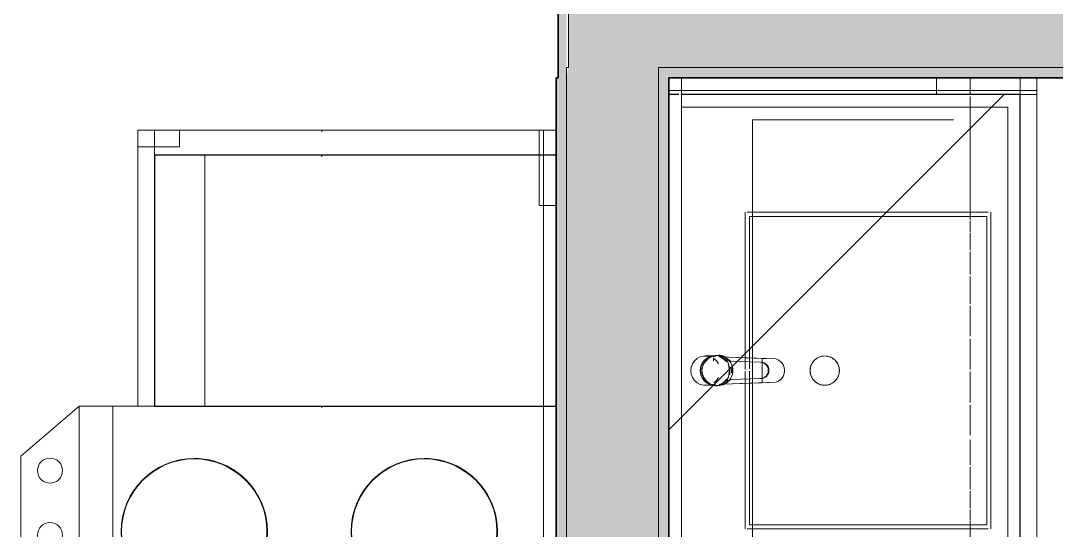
# Model space of a CAD drawing. Header units: inches. Extents: x 6 to 8416, y -388 to 6104.
# Drawn here: x 4512.5 to 4574.4, y 1172 to 1202.5 of the extents above; entities that cross this region are included whole.
import ezdxf

# ---------------------------------------------------------------- set-up
doc = ezdxf.new("R2010")
doc.units = ezdxf.units.IN
doc.header["$MEASUREMENT"] = 0
for name, pattern in [('Dash 1_16_', [48, 24, -24]), ('Dot 1_16_', [24, 0, -24]), ('Hidden 1_16_', [36, 24, -12]), ('Hidden 3_16_', [13.5, 9, -4.5])]:
    doc.linetypes.add(name, pattern=pattern)
for name, color, linetype, lineweight in [('A-GENM', 13, 'Continuous', 18), ('A-WALL', 113, 'Continuous', 25), ('A-WALL-PATT', 111, 'Continuous', 35), ('I-WALL', 2, 'Continuous', 25), ('P-SANR-FIXT', 6, 'Continuous', 18), ('Q-CASE', 31, 'Continuous', 18), ('Q-SPCQ', 91, 'Continuous', 18)]:
    doc.layers.add(name, color=color, linetype=linetype, lineweight=lineweight)
pattern_1 = [(135, (1183.798, -424), (-16.97056, -16.97056), [])]

# ---------------------------------------------------------------- blocks, each defined once
blk = doc.blocks.new('PL BA Toilet-Unit-Two Piece-ICC ADA-AM - ICC Type B_ Side Approach_ Swing Up Bar-V354-LEVEL 3 - PLAN Copy 1 Copy 1')
at = {"layer": 'A-GENM', "linetype": 'Hidden 1_16_', "lineweight": 9}
for p, q in [((0, -5.625), (0, 0)), ((33, 0), (0, 0)), ((33, -24), (33, 0)), ((0, -17.901), (0, -5.625)), ((0, -18.5), (0, -17.901)), ((0, -22.161), (0, -18.691)), ((0, -23.203), (0, -22.303)), ((0, -46.797), (0, -23.203)), ((33, -24), (48, -24)), ((48, -56), (48, -24)), ((0, -47.329), (0, -46.797)), ((39.75, -46.75), (36, -50.5)), ((36.875, -49.625), (39.75, -46.75)), ((41.164, -48.164), (39.75, -46.75)), ((39.75, -46.75), (40.039, -47.039)), ((40.039, -47.039), (40.5, -47.5)), ((0, -52.048), (0, -47.388)), ((40.5, -47.5), (41.164, -48.164)), ((39.828, -49.5), (41.164, -48.164)), ((41.164, -48.164), (39.975, -49.354)), ((45.25, -49.5), (39.828, -49.5)), ((39.828, -49.5), (45, -49.5)), ((45, -49.5), (45.25, -49.5)), ((45.25, -51.5), (45.25, -49.5)), ((45.25, -49.5), (45.25, -51.5)), ((36, -50.5), (36.875, -49.625)), ((36, -50.5), (39.75, -54.25)), ((39.75, -54.25), (36, -50.5)), ((41.164, -52.836), (39.828, -51.5)), ((39.828, -51.5), (45.25, -51.5)), ((40.25, -51.5), (39.828, -51.5)), ((39.828, -51.5), (40.039, -51.711)), ((40.039, -51.711), (41.164, -52.836)), ((45.25, -51.5), (40.25, -51.5)), ((0, -56), (0, -52.099)), ((39.75, -54.25), (41.164, -52.836)), ((41.164, -52.836), (39.75, -54.25)), ((0, -56), (48, -56))]:
    blk.add_line(p, q, dxfattribs=at)
blk = doc.blocks.new('GM BA Vanity-Single - Lav Cab _ Apron-ICC ADA-AM - 33_ Sink Cab_End Panel - Forward-V356-LEVEL 3 - PLAN Copy 1 Copy 1')
at = {"layer": 'A-GENM'}
for p, q in [((0.75, 22), (0, 22)), ((0, 22), (0, 16)), ((0, 16), (0, 22)), ((0, 22), (0.75, 22)), ((0.75, 22), (0, 22)), ((0, 22), (0, 16)), ((0, 16), (0, 22)), ((0, 22), (0.75, 22)), ((0.75, 16), (0.75, 22)), ((0.75, 22), (0.75, 16)), ((1, 22), (0.75, 22)), ((0.75, 22), (1, 22)), ((35.25, 22), (1, 22)), ((1, 22), (35.25, 22)), ((35.25, 0.75), (35.25, 22)), ((35.25, 22), (35.25, 2.601)), ((8.281, 4.813), (8.281, 19)), ((8.281, 19), (26.719, 19)), ((26.719, 19), (8.281, 19)), ((8.281, 19), (8.281, 4.813)), ((26.719, 19), (26.719, 4.813)), ((26.719, 4.813), (26.719, 19)), ((0, 16), (0, 0)), ((0, 0.75), (0, 16)), ((0, 16), (0, 0.75)), ((0, 0.75), (0, 16)), ((0.75, 0), (0.75, 16)), ((0.75, 16), (0.75, 0.75)), ((16.746, 4.813), (8.281, 4.813)), ((8.281, 4.813), (16.746, 4.813)), ((16.975, 4.813), (16.746, 4.813)), ((16.746, 4.813), (16.975, 4.813)), ((17.386, 4.813), (16.975, 4.813)), ((16.975, 4.813), (17.386, 4.813)), ((17.999, 4.813), (17.531, 4.813)), ((17.531, 4.813), (17.999, 4.813)), ((18.254, 4.813), (17.999, 4.813)), ((17.999, 4.813), (18.254, 4.813)), ((26.719, 4.813), (18.254, 4.813)), ((18.254, 4.813), (26.719, 4.813)), ((35.25, 1.657), (35.25, 0.75)), ((0, 0), (0, 0.75)), ((35.25, 0.75), (0, 0.75)), ((0, 0.75), (0, 0)), ((0, 0), (0, 0.75)), ((0, 0.75), (0.75, 0.75)), ((0, 0.75), (0, 0)), ((0, 0), (0, 0.75)), ((0.75, 0.75), (0.75, 0)), ((0.75, 0.75), (35.25, 0.75)), ((35.25, 0), (35.25, 0.75)), ((35.25, 0.75), (35.25, 0)), ((35.25, 0), (35.25, 0.75)), ((35.25, 0.75), (35.25, 0)), ((0, 0), (0.75, 0)), ((0.75, 0), (0, 0)), ((0, 0), (35.25, 0)), ((0.75, 0), (0, 0)), ((0, 0), (0.75, 0)), ((0.75, 0), (0, 0)), ((35.25, 0), (0.75, 0)), ((0.75, 0), (35.25, 0)), ((35.25, 0), (0.75, 0))]:
    blk.add_line(p, q, dxfattribs=at)
blk = doc.blocks.new('GM Outlet Zone-AM - GM Outlet Zone-AM-V358-LEVEL 3 - PLAN Copy 1 Copy 1')
at = {"layer": 'A-GENM', "linetype": 'Dash 1_16_', "lineweight": 9}
for p, q in [((-3, 1), (3, 1)), ((3, 1), (-3, 1)), ((-3, 0.75), (-3, 1)), ((-3, 1), (-3, 0)), ((-3, 0), (-3, 0.75)), ((3, 1), (3, 0.75)), ((3, 1), (3, 0)), ((3, 0.75), (3, 0)), ((-3, 0), (3, 0)), ((3, 0), (-3, 0))]:
    blk.add_line(p, q, dxfattribs=at)
blk = doc.blocks.new('z Nested-Lav Basin-Rectangular - Rectangular-V329-LEVEL 3 - PLAN Copy 1 Copy 1')
at = {"layer": 'P-SANR-FIXT', "lineweight": 9}
for p, q in [((-9.469, 7.301), (9.469, 7.301)), ((-9.231, 7.301), (-9.469, 7.301)), ((-9.469, 7.141), (-9.469, -7.282)), ((-8.531, 7.301), (-9.231, 7.301)), ((-9.219, -7.137), (-9.219, 7.051)), ((-9.219, 7.051), (9.219, 7.051)), ((-9.219, 7.051), (-8.988, 7.051)), ((-8.988, 7.051), (-8.306, 7.051)), ((-7.403, 7.301), (-8.531, 7.301)), ((-8.306, 7.051), (-7.208, 7.051)), ((-5.904, 7.301), (-7.403, 7.301)), ((-7.208, 7.051), (-5.748, 7.051)), ((-4.108, 7.301), (-5.904, 7.301)), ((-5.748, 7.051), (-4, 7.051)), ((-2.107, 7.301), (-4.108, 7.301)), ((-4, 7.051), (-2.051, 7.051)), ((0, 7.301), (-2.107, 7.301)), ((-2.051, 7.051), (0, 7.051)), ((2.107, 7.301), (0, 7.301)), ((0, 7.051), (2.051, 7.051)), ((2.051, 7.051), (4, 7.051)), ((4.108, 7.301), (2.107, 7.301)), ((4, 7.051), (5.748, 7.051)), ((5.904, 7.301), (4.108, 7.301)), ((5.748, 7.051), (7.208, 7.051)), ((7.403, 7.301), (5.904, 7.301)), ((7.208, 7.051), (8.306, 7.051)), ((8.531, 7.301), (7.403, 7.301)), ((8.306, 7.051), (8.988, 7.051)), ((9.231, 7.301), (8.531, 7.301)), ((8.988, 7.051), (9.219, 7.051)), ((9.219, 7.051), (9.219, -7.137)), ((9.469, 7.301), (9.231, 7.301)), ((9.469, -7.278), (9.469, 7.139)), ((-9.469, -7.387), (-9.231, -7.387)), ((-0.764, -7.387), (-9.469, -7.387)), ((-9.231, -7.387), (-8.531, -7.387)), ((-0.754, -7.137), (-9.219, -7.137)), ((-8.988, -7.137), (-9.219, -7.137)), ((-8.306, -7.137), (-8.988, -7.137)), ((-8.531, -7.387), (-7.403, -7.387)), ((-7.208, -7.137), (-8.306, -7.137)), ((-7.403, -7.387), (-5.904, -7.387)), ((-5.748, -7.137), (-7.208, -7.137)), ((-5.904, -7.387), (-4.108, -7.387)), ((-4, -7.137), (-5.748, -7.137)), ((-4.108, -7.387), (-2.107, -7.387)), ((-2.051, -7.137), (-4, -7.137)), ((-2.107, -7.387), (-0.768, -7.387)), ((-0.759, -7.137), (-2.051, -7.137)), ((-0.768, -7.387), (-0.537, -7.387)), ((-0.534, -7.387), (-0.764, -7.387)), ((-0.528, -7.137), (-0.759, -7.137)), ((-0.525, -7.137), (-0.754, -7.137)), ((-0.537, -7.387), (-0.073, -7.387)), ((-0.073, -7.387), (-0.534, -7.387)), ((-0.114, -7.137), (-0.528, -7.137)), ((-0.114, -7.137), (-0.525, -7.137)), ((0.499, -7.137), (0.031, -7.137)), ((0.501, -7.137), (0.031, -7.137)), ((0.032, -7.387), (0.51, -7.387)), ((0.508, -7.387), (0.032, -7.387)), ((0.754, -7.137), (0.499, -7.137)), ((0.759, -7.137), (0.501, -7.137)), ((0.764, -7.387), (0.508, -7.387)), ((0.51, -7.387), (0.768, -7.387)), ((9.219, -7.137), (0.754, -7.137)), ((2.051, -7.137), (0.759, -7.137)), ((9.469, -7.387), (0.764, -7.387)), ((0.768, -7.387), (2.107, -7.387)), ((4, -7.137), (2.051, -7.137)), ((2.107, -7.387), (4.108, -7.387)), ((5.748, -7.137), (4, -7.137)), ((4.108, -7.387), (5.904, -7.387)), ((7.208, -7.137), (5.748, -7.137)), ((5.904, -7.387), (7.403, -7.387)), ((8.306, -7.137), (7.208, -7.137)), ((7.403, -7.387), (8.531, -7.387)), ((8.988, -7.137), (8.306, -7.137)), ((8.531, -7.387), (9.231, -7.387)), ((9.219, -7.137), (8.988, -7.137)), ((9.231, -7.387), (9.469, -7.387))]:
    blk.add_line(p, q, dxfattribs=at)
at = {"layer": 'P-SANR-FIXT'}
blk.add_circle((0, -2.637), 0.875, dxfattribs=at)
at = {"layer": 'P-SANR-FIXT', "lineweight": 9}
for points in [[(-0.875, -2.637), (-0.875, -2.535), (-0.839, -2.331), (-0.684, -2.062), (-0.447, -1.863), (-0.155, -1.757), (0.155, -1.757), (0.447, -1.863), (0.684, -2.063), (0.839, -2.331), (0.875, -2.535), (0.875, -2.637)], [(-0.152, -1.775), (-0.252, -1.793), (-0.349, -1.828), (-0.438, -1.879)], [(0.152, -1.775), (0.052, -1.757), (-0.052, -1.757), (-0.152, -1.775)], [(0.438, -1.879), (0.349, -1.828), (0.252, -1.793), (0.152, -1.775)], [(-0.822, -2.337), (-0.857, -2.433), (-0.875, -2.535), (-0.875, -2.637)], [(-0.67, -2.074), (-0.736, -2.152), (-0.787, -2.242), (-0.822, -2.337)], [(-0.438, -1.879), (-0.526, -1.93), (-0.605, -1.996), (-0.67, -2.074)], [(0.67, -2.074), (0.605, -1.996), (0.526, -1.93), (0.438, -1.879)], [(0.822, -2.337), (0.787, -2.242), (0.736, -2.152), (0.67, -2.074)], [(0.875, -2.637), (0.875, -2.535), (0.857, -2.433), (0.822, -2.337)], [(-0.875, -2.637), (-0.875, -2.738), (-0.857, -2.84), (-0.822, -2.936)], [(0.875, -2.637), (0.875, -2.738), (0.839, -2.942), (0.684, -3.21), (0.447, -3.41), (0.155, -3.516), (-0.155, -3.516), (-0.447, -3.41), (-0.684, -3.211), (-0.839, -2.942), (-0.875, -2.738), (-0.875, -2.637)], [(-0.822, -2.936), (-0.787, -3.032), (-0.736, -3.121), (-0.67, -3.199)], [(0.67, -3.199), (0.736, -3.121), (0.787, -3.031), (0.822, -2.936)], [(0.822, -2.936), (0.857, -2.84), (0.875, -2.738), (0.875, -2.637)], [(-0.67, -3.199), (-0.605, -3.277), (-0.526, -3.343), (-0.438, -3.394)], [(-0.438, -3.394), (-0.349, -3.445), (-0.252, -3.481), (-0.152, -3.498)], [(-0.152, -3.498), (-0.052, -3.516), (0.052, -3.516), (0.152, -3.498)], [(0.152, -3.498), (0.252, -3.481), (0.349, -3.445), (0.438, -3.394)], [(0.438, -3.394), (0.526, -3.343), (0.605, -3.277), (0.67, -3.199)]]:
    blk.add_open_spline(points, degree=3, dxfattribs=at)
blk = doc.blocks.new('z Nested-Faucet-BA-Sngl Handle - Faucet-V367-LEVEL 3 - PLAN Copy 1 Copy 1')
at = {"layer": 'P-SANR-FIXT'}
for p, q in [((-0.697, 2.584), (-0.82, -0.808)), ((-0.727, 1.767), (-0.697, 2.584)), ((0.812, -0.587), (0.697, 2.591)), ((0.697, 2.591), (0.727, 1.767)), ((-0.82, -0.808), (-0.727, 1.767)), ((0.727, 1.767), (-0.727, 1.767)), ((-0.5, 1.664), (-0.567, -0.126)), ((-0.567, -0.085), (-0.502, 1.664)), ((0.538, -0.119), (0.476, 1.663)), ((0.477, 1.663), (0.538, -0.078)), ((0.727, 1.767), (0.812, -0.587)), ((-0.567, -0.126), (-0.567, -0.085)), ((-0.118, -0.019), (-0.118, -0.06)), ((-0.114, -0.019), (-0.118, -0.019)), ((-0.114, -0.019), (-0.118, -0.019)), ((-0.084, -0.019), (-0.114, -0.019)), ((0.059, -0.019), (-0.114, -0.019)), ((-0.059, -0.019), (-0.084, -0.019)), ((-0.031, -0.019), (-0.059, -0.019)), ((0.031, -0.019), (-0.031, -0.019)), ((0.084, -0.019), (0.031, -0.019)), ((0.102, -0.019), (0.059, -0.019)), ((0.102, -0.019), (0.084, -0.019)), ((0.118, -0.019), (0.102, -0.019)), ((0.118, -0.019), (0.102, -0.019)), ((0.118, -0.06), (0.118, -0.019)), ((0.538, -0.119), (0.538, -0.078)), ((0.608, -0.267), (0.608, -0.226)), ((-0.913, -0.806), (-0.913, -0.847)), ((-0.904, -0.911), (-0.904, -1.059)), ((-0.901, -0.993), (-0.904, -1.059)), ((-0.904, -1.059), (-0.892, -1.197)), ((-0.878, -1.072), (-0.878, -1.628)), ((-0.837, -1.058), (-0.837, -1.146)), ((-0.829, -1.058), (-0.837, -1.058)), ((-0.837, -1.058), (-0.829, -1.058)), ((-0.837, -1.146), (-0.837, -1.3)), ((-0.57, -1.146), (-0.772, -1.146)), ((-0.582, -0.966), (-0.723, -1.126)), ((-0.408, -0.845), (-0.582, -0.966)), ((0.582, -0.966), (0.408, -0.845)), ((0.723, -1.126), (0.582, -0.966)), ((0.835, -1.214), (0.828, -1.029)), ((0.832, -1.146), (0.836, -1.232)), ((0.85, -1.232), (0.836, -1.232)), ((0.836, -1.232), (0.85, -1.232)), ((0.85, -1.3), (0.85, -1.232)), ((0.85, -1.232), (0.85, -1.3)), ((0.878, -1.628), (0.878, -1.072)), ((0.89, -0.966), (0.89, -0.926)), ((0.892, -1.197), (0.904, -1.059)), ((0.904, -1.059), (0.901, -0.993)), ((0.904, -1.059), (0.904, -0.911)), ((-0.73, -1.571), (-0.586, -1.721))]:
    blk.add_line(p, q, dxfattribs=at)
at = {"layer": 'P-SANR-FIXT', "flags": 128}
for points in [[(0.697, 2.591), (0.62, 2.76), (0.503, 2.903), (0.353, 3.013), (0.181, 3.081), (-0.003, 3.103), (-0.187, 3.079), (-0.358, 3.009), (-0.506, 2.898), (-0.622, 2.753), (-0.697, 2.584)], [(-0.53, 2.874), (-0.401, 2.982), (-0.251, 3.059), (-0.087, 3.098), (0.081, 3.099), (0.246, 3.061), (0.397, 2.987), (0.527, 2.879)], [(-0.697, 2.584), (-0.63, 2.738), (-0.53, 2.874)], [(0.527, 2.879), (0.628, 2.745), (0.697, 2.591)], [(0, -1.844), (-0.217, -1.816), (-0.421, -1.736), (-0.601, -1.607), (-0.745, -1.438), (-0.846, -1.238), (-0.898, -1.019), (-0.897, -0.793), (-0.843, -0.574), (-0.74, -0.375)], [(-0.74, -0.375), (-0.375, -0.243), (0, -0.193)], [(0, -0.193), (0.38, -0.244), (0.74, -0.375)], [(0.74, -0.375), (0.843, -0.574), (0.897, -0.793), (0.898, -1.019), (0.846, -1.238), (0.745, -1.438), (0.601, -1.607), (0.421, -1.736), (0.217, -1.816), (0, -1.844)], [(-0.892, -1.197), (-0.834, -1.393), (-0.73, -1.571)], [(0, -1.929), (0.211, -1.905), (0.41, -1.834), (0.586, -1.721), (0.73, -1.571), (0.834, -1.393), (0.892, -1.197)], [(-0.83, -1.338), (-0.872, -1.522), (-0.872, -1.735), (-0.821, -1.942), (-0.723, -2.131), (-0.582, -2.291), (-0.408, -2.412), (-0.21, -2.488), (0, -2.513)], [(-0.586, -1.721), (-0.41, -1.834), (-0.211, -1.905), (0, -1.929)], [(0, -2.513), (0.21, -2.488), (0.408, -2.412), (0.582, -2.291), (0.723, -2.131), (0.821, -1.942), (0.872, -1.735), (0.872, -1.522), (0.83, -1.338)]]:
    blk.add_lwpolyline(points, dxfattribs=at)
at = {"layer": 'P-SANR-FIXT'}
for centre, major_axis, ratio, start_param, end_param in [((-0.012, 1.687), (0.488, 0), 0.981627, 0.034194, 3.105026), ((-0.012, 1.647), (0.488, 0), 0.981627, 0.034194, 3.105026), ((0, -0.89), (0.904, 0), 0.992546, 1.570796, 2.050618), ((0, -0.89), (0.904, 0), 0.992546, 1.090975, 1.570796), ((-0.322, -0.785), (0.591, 0), 0.981627, 2.568497, 3.104199), ((-0.322, -0.826), (0.591, 0), 0.981627, 2.568497, 3.104199), ((0, -1.061), (0.904, 0), 0.992546, 2.567292, 3.065539), ((0.566, -1.388), (1.648, 0), 0.981627, 2.4228, 2.568497), ((0.566, -1.348), (1.648, 0), 0.981627, 2.495649, 2.568497), ((0, -1.072), (0.878, 0), 0.992546, 2.207473, 2.732128), ((0, -1.072), (0.878, 0), 0.992546, 2.207473, 2.732128), ((0.566, -1.348), (1.648, 0), 0.981627, 2.4228, 2.495649), ((0, -1.061), (0.904, 0), 0.992546, 2.222877, 2.532851), ((0, -0.89), (0.904, 0), 0.992546, 2.103114, 2.530439), ((-1.05, 0.04), (0.5, 0), 0.981627, 5.564393, 6.024593), ((-1.05, 0), (0.5, 0), 0.981627, 5.564393, 5.880213), ((-1.05, 0), (0.5, 0), 0.981627, 5.880213, 6.024593), ((0, -1.072), (0.878, 0), 0.992546, 1.580388, 1.97866), ((0, -1.072), (0.878, 0), 0.992546, 1.580388, 1.97866), ((0, -1.061), (-0.904, 0), 0.992546, 4.712389, 4.982668), ((0, -1.061), (0.904, 0), 0.992546, 1.297215, 1.570796), ((0, -1.072), (0.878, 0), 0.992546, 1.261267, 1.561205), ((0, -1.072), (0.878, 0), 0.992546, 1.261267, 1.561205), ((0, -1.061), (0.904, 0), 0.992546, 0.574301, 1.072549), ((0, -0.89), (0.904, 0), 0.992546, 0.611154, 1.048209), ((0, -1.072), (0.878, 0), 0.992546, 0.314159, 0.942478), ((0, -1.072), (0.878, 0), 0.992546, 0.314159, 0.942478), ((1.193, 0.131), (0.689, 0), 0.981627, 3.457004, 3.698846), ((1.193, 0.091), (0.689, 0), 0.981627, 3.457004, 3.574523), ((1.193, 0.091), (0.689, 0), 0.981627, 3.574523, 3.698846), ((0.057, -0.818), (0.817, 0), 0.981627, 0.649221, 0.830651), ((0.057, -0.859), (0.817, 0), 0.981627, 0.28636, 0.830651), ((0.057, -0.818), (0.817, 0), 0.981627, 0.46779, 0.649221), ((0, -1.061), (0.904, 0), 0.992546, 0.29608, 0.522446), ((0.057, -0.818), (0.817, 0), 0.981627, 0.28636, 0.46779), ((-0.314, -0.926), (1.204, 0), 0.981627, 0.122173, 0.28636), ((0.254, -0.847), (1.168, 0), 0.981627, 3.104199, 3.617494), ((0.254, -0.806), (1.168, 0), 0.981627, 3.104199, 3.319048), ((0.011, -0.98), (0.879, 0), 0.981627, 5.349276, 6.241172), ((-0.314, -0.966), (1.204, 0), 0.981627, 6.241172, 6.569545), ((0, -1.072), (0.878, 0), 0.992546, 6.116775, 6.335526), ((-0.314, -0.926), (1.204, 0), 0.981627, 0, 0.122173), ((-0.314, -0.926), (-1.204, 0), 0.981627, 3.099579, 3.141593), ((0, -1.072), (0.878, 0), 0.992546, 3.455752, 4.712389), ((0, -1.072), (0.878, 0), 0.992546, 3.455752, 4.712389), ((0.006, -0.973), (0.888, 0), 0.981627, 3.617494, 5.349276), ((0.006, -0.932), (0.888, 0), 0.981627, 3.864891, 4.112289), ((0, -1.072), (0.878, 0), 0.992546, 4.712389, 5.969026), ((0, -1.072), (-0.878, 0), 0.992546, 1.570796, 2.827433), ((0.011, -0.939), (0.879, 0), 0.981627, 5.349276, 5.57225), ((0.011, -0.939), (0.879, 0), 0.981627, 5.57225, 5.795224)]:
    blk.add_ellipse(centre, major_axis=major_axis, ratio=ratio, start_param=start_param, end_param=end_param, dxfattribs=at)
for points, knots in [([(-0.052, -0.041), (-0.06, -0.042), (-0.075, -0.044), (-0.096, -0.049), (-0.114, -0.055), (-0.118, -0.058), (-0.118, -0.06)], [0.2857143, 0.2857143, 0.2857143, 0.2857143, 0.4285714, 0.5714286, 0.7857143, 1, 1, 1, 1]), ([(-0.051, -0.067), (-0.047, -0.067), (-0.031, -0.067), (-0.013, -0.067), (0, -0.067)], [0.7142857, 0.7142857, 0.7142857, 0.7142857, 0.7857143, 1, 1, 1, 1]), ([(0.118, -0.06), (0.118, -0.058), (0.11, -0.053), (0.079, -0.044), (0.04, -0.039), (0.014, -0.038), (0, -0.038)], [0, 0, 0, 0, 0.285714, 0.571429, 0.785714, 1, 1, 1, 1]), ([(0.026, -0.067), (0.035, -0.067), (0.052, -0.067), (0.074, -0.067), (0.096, -0.066), (0.114, -0.064), (0.118, -0.062), (0.118, -0.06)], [0.1428571, 0.1428571, 0.1428571, 0.1428571, 0.2857143, 0.4285714, 0.5714286, 0.7857143, 1, 1, 1, 1])]:
    blk.add_open_spline(points, degree=3, knots=knots, dxfattribs=at)
for points in [[(-0.118, -0.06), (-0.118, -0.062), (-0.114, -0.064), (-0.106, -0.065)], [(-0.106, -0.065), (-0.103, -0.065), (-0.093, -0.066), (-0.074, -0.067), (-0.059, -0.067), (-0.051, -0.067)], [(0, -0.038), (-0.018, -0.038), (-0.036, -0.039), (-0.052, -0.041)], [(0, -0.067), (0.009, -0.067), (0.018, -0.067), (0.026, -0.067)]]:
    blk.add_open_spline(points, degree=3, dxfattribs=at)
blk = doc.blocks.new('z Nested-Clearance-Plumbing-AM - Clearance-V313-LEVEL 3 - PLAN Copy 1 Copy 1')
at = {"layer": 'A-GENM', "linetype": 'Hidden 1_16_', "lineweight": 9}
for p, q in [((15, 48), (-15, 48)), ((-15, 48), (-15, 0)), ((15, 0), (15, 48)), ((-15, 0), (-0.748, 0)), ((-0.748, 0), (-0.518, 0)), ((-0.518, 0), (0.492, 0)), ((0.492, 0), (0.748, 0)), ((0.748, 0), (15, 0))]:
    blk.add_line(p, q, dxfattribs=at)
blk = doc.blocks.new('GM KT - Type B_S1 - AM - Non-Recessed at Panel-13155245-LEVEL 3 - PLAN Copy 1 Copy 1')
at = {"layer": 'A-GENM', "lineweight": 9}
for p, q in [((-1, 25), (-16.5, 25)), ((-16.5, 25), (-16.5, 0.75)), ((-16.5, 0.75), (-16.5, 25)), ((-16.5, 25), (-1, 25)), ((0, 25), (-1, 25)), ((-1, 25), (0, 25)), ((0, 22.5), (0, 25)), ((0, 25), (0, 22.5)), ((0, 1), (0, 22.5)), ((0, 22.5), (0, 1)), ((-4.5, 0.75), (-58.5, 0.75)), ((-58.5, 0.75), (-4.5, 0.75)), ((-16.5, 0.75), (-16.5, 0)), ((-16.5, 0), (-16.5, 0.75)), ((0, 0.75), (-4.5, 0.75)), ((-4.5, 0.75), (0, 0.75)), ((0, 0.75), (0, 1)), ((0, 1), (0, 0.75)), ((0, 0), (0, 0.75)), ((0, 0.75), (0, 0)), ((0, 0), (0, 0.75)), ((0, 0.75), (0, 0)), ((-4.5, 0), (-58.5, 0)), ((-58.5, 0), (-4.5, 0)), ((-16.5, 0), (-4.5, 0)), ((-4.5, 0), (-16.5, 0)), ((-4.5, 0), (0, 0)), ((0, 0), (-4.5, 0)), ((0, 0), (-4.5, 0)), ((-4.5, 0), (0, 0))]:
    blk.add_line(p, q, dxfattribs=at)
blk = doc.blocks.new('CW - LW - Filler - Toe Kick - AM - 1 1_2_ W x 24_ D x H-2223492-LEVEL 3 - PLAN Copy 1 Copy 1')
at = {"layer": 'Q-CASE', "lineweight": 9}
for p, q in [((18.238, 24.004), (18.738, 24.004)), ((18.238, 24.004), (18.738, 24.004)), ((18.238, 1), (18.238, 24)), ((18.238, 24), (18.238, 1)), ((18.738, 24), (18.238, 24)), ((18.238, 24), (18.738, 24)), ((18.738, 24.004), (19.738, 24.004)), ((18.738, 24.004), (19.738, 24.004)), ((19.738, 24), (18.738, 24)), ((18.738, 24), (19.738, 24)), ((19.738, 22.5), (19.738, 24)), ((19.738, 24), (19.738, 22.5)), ((19.738, 22.5), (19.738, 24)), ((19.738, 1), (19.738, 22.5)), ((19.738, 22.5), (19.738, 1)), ((19.738, 1), (19.738, 22.5)), ((18.238, 0.75), (18.238, 1)), ((18.238, 1), (18.238, 0.75)), ((18.238, 0), (18.238, 0.75)), ((18.238, 0.75), (18.238, 0)), ((19.738, 0.75), (19.738, 1)), ((19.738, 1), (19.738, 0.75)), ((19.738, 0.75), (19.738, 1)), ((19.738, 0), (19.738, 0.75)), ((19.738, 0.75), (19.738, 0)), ((19.738, 0), (19.738, 0.75)), ((19.738, 0), (18.238, 0)), ((18.238, 0), (19.738, 0)), ((18.238, 0), (19.738, 0))]:
    blk.add_line(p, q, dxfattribs=at)
blk = doc.blocks.new('CW - UP - Double Doors - AM - 30_ W x 14_ D x H-2223544-LEVEL 3 - PLAN Copy 1 Copy 1')
at = {"layer": 'Q-CASE', "linetype": 'Dot 1_16_', "lineweight": 9}
for p, q in [((18.738, 14), (-11.262, 14)), ((-11.262, 0), (18.738, 0))]:
    blk.add_line(p, q, dxfattribs=at)
blk = doc.blocks.new('CW - UP - Filler - AM - 1 1_2_ W x 14_ D x H-2223560-LEVEL 3 - PLAN Copy 1 Copy 1')
at = {"layer": 'Q-CASE', "linetype": 'Dot 1_16_', "lineweight": 9}
for p, q in [((18.988, 14), (17.488, 14)), ((18.988, 0), (18.988, 14)), ((17.488, 0), (18.988, 0))]:
    blk.add_line(p, q, dxfattribs=at)
blk = doc.blocks.new('z Nested-Range - z Nested-Range-V393-LEVEL 3 - PLAN Copy 1 Copy 1')
at = {"layer": 'Q-SPCQ'}
for p, q in [((15, 0), (-15, 0)), ((-15, 0), (-15, -0.75)), ((-15, -0.75), (-15, 0)), ((-15, 0), (15, 0)), ((15, 0), (-15, 0)), ((-15, 0), (-15, -0.75)), ((-15, -0.75), (-15, 0)), ((-15, 0), (15, 0)), ((15, -0.75), (15, 0)), ((15, 0), (15, -0.75)), ((15, -0.75), (15, 0)), ((15, 0), (15, -0.75)), ((-15, -0.75), (-15, -28.5)), ((-15, -24), (-15, -0.75)), ((-15, -0.75), (-15, -24)), ((-15, -21), (-15, -0.75)), ((15, -28.5), (15, -0.75)), ((15, -0.75), (15, -24)), ((15, -24), (15, -0.75)), ((15, -0.75), (15, -21)), ((-15, -24), (-15, -21)), ((15, -21), (15, -24)), ((-15, -25), (-15, -24)), ((-15, -24), (-15, -25)), ((-15, -25), (-15, -24)), ((15, -24), (15, -25)), ((15, -25), (15, -24)), ((15, -24), (15, -25)), ((-15, -28.5), (-15, -25)), ((-15, -25), (-15, -26.5)), ((-15, -26.5), (-15, -25)), ((15, -25), (15, -28.5)), ((15, -26.5), (15, -25)), ((15, -25), (15, -26.5)), ((-15, -26.5), (15, -26.5)), ((15, -26.5), (-15, -26.5)), ((15, -28.5), (-15, -28.5)), ((-15, -28.5), (15, -28.5)), ((-15, -28.5), (-12, -32)), ((-12, -32), (-15, -28.5)), ((-15, -28.5), (15, -28.5)), ((15, -28.5), (-15, -28.5)), ((12, -32), (15, -28.5)), ((15, -28.5), (12, -32)), ((-12, -32), (12, -32))]:
    blk.add_line(p, q, dxfattribs=at)
at = {"layer": 'Q-SPCQ', "lineweight": 9}
for p, q in [((-3, -29.138), (-3, -31.432)), ((3, -29.138), (-3, -29.138)), ((3, -31.432), (3, -29.138)), ((-3, -31.432), (3, -31.432))]:
    blk.add_line(p, q, dxfattribs=at)
for centre in [(-11.143, -30.25), (-7.286, -30.25), (7.286, -30.25), (11.143, -30.25)]:
    blk.add_circle(centre, 0.75, dxfattribs=at)
for centre, radius, start, end in [((-7.5, -7.875), 4.375, 360, 180), ((-7.5, -7.875), 4.375, 0, 180), ((-7.5, -7.875), 4.344, 0, 180), ((-7.5, -7.875), 4.344, 0, 180), ((7.5, -7.875), 4.375, 360, 180), ((7.5, -7.875), 4.375, 0, 180), ((7.5, -7.875), 4.344, 0, 180), ((7.5, -7.875), 4.344, 0, 180), ((-7.5, -7.875), 4.375, 180, 360), ((-7.5, -7.875), 4.375, 180, 360), ((-7.5, -7.875), 4.344, 180, 360), ((-7.5, -7.875), 4.344, 180, 360), ((7.5, -7.875), 4.375, 180, 360), ((7.5, -7.875), 4.375, 180, 360), ((7.5, -7.875), 4.344, 180, 360), ((7.5, -7.875), 4.344, 180, 360), ((-7.5, -21.625), 4.375, 360, 180), ((-7.5, -21.625), 4.375, 0, 180), ((-7.5, -21.625), 4.344, 0, 180), ((-7.5, -21.625), 4.344, 0, 180), ((7.5, -21.625), 4.375, 360, 180), ((7.5, -21.625), 4.375, 0, 180), ((7.5, -21.625), 4.344, 0, 180), ((7.5, -21.625), 4.344, 0, 180), ((-7.5, -21.625), 4.375, 180, 360), ((-7.5, -21.625), 4.375, 180, 360), ((-7.5, -21.625), 4.344, 180, 360), ((-7.5, -21.625), 4.344, 180, 360), ((7.5, -21.625), 4.375, 180, 360), ((7.5, -21.625), 4.375, 180, 360), ((7.5, -21.625), 4.344, 180, 360), ((7.5, -21.625), 4.344, 180, 360)]:
    blk.add_arc(centre, radius, start, end, dxfattribs=at)
blk = doc.blocks.new('CW - LW - Single Door _ Drawer - AM - 15_ W x 24_ D x H - 6_ Top Drawer-2223493-LEVEL 3 - PLAN Copy 1 Copy 1')
at = {"layer": 'Q-CASE', "lineweight": 9}
for p, q in [((3.738, 0.75), (3.738, 24)), ((3.738, 24), (3.738, 0.75)), ((3.738, 24), (18.738, 24)), ((3.738, 24), (18.738, 24)), ((3.738, 24), (18.738, 24)), ((18.738, 1), (18.738, 24)), ((18.738, 24), (18.738, 1)), ((3.738, 0.75), (3.738, 21)), ((3.738, 21), (3.738, 0.75)), ((3.738, 21), (18.738, 21)), ((3.738, 21), (18.738, 21)), ((18.738, 1), (18.738, 21)), ((18.738, 21), (18.738, 1)), ((3.738, 0), (3.738, 0.75)), ((3.738, 0.75), (3.738, 0)), ((3.738, 0), (3.738, 0.75)), ((3.738, 0.75), (3.738, 0)), ((18.738, 0.75), (18.738, 1)), ((18.738, 1), (18.738, 0.75)), ((18.738, 0.75), (18.738, 1)), ((18.738, 1), (18.738, 0.75)), ((18.738, 0), (18.738, 0.75)), ((18.738, 0.75), (18.738, 0)), ((18.738, 0), (18.738, 0.75)), ((18.738, 0.75), (18.738, 0)), ((15.738, 0), (3.738, 0)), ((3.738, 0), (15.738, 0)), ((15.738, 0), (3.738, 0)), ((3.738, 0), (15.738, 0)), ((18.738, 0), (15.738, 0)), ((15.738, 0), (18.738, 0)), ((18.738, 0), (15.738, 0)), ((15.738, 0), (18.738, 0))]:
    blk.add_line(p, q, dxfattribs=at)
at = {"layer": 'Q-CASE', "lineweight": 25}
for p, q in [((18.738, 24), (3.738, 24)), ((3.738, 24), (3.738, 0.75)), ((18.738, 1), (18.738, 24)), ((3.738, 0.75), (3.738, 0)), ((18.738, 0.75), (18.738, 1)), ((18.738, 0), (18.738, 0.75)), ((3.738, 0), (15.738, 0)), ((15.738, 0), (18.738, 0))]:
    blk.add_line(p, q, dxfattribs=at)
blk = doc.blocks.new('CW - UP - Single Door - AM - 15_ W x 14_ D x H-5099629-LEVEL 3 - PLAN Copy 1 Copy 1')
at = {"layer": 'Q-CASE', "linetype": 'Dot 1_16_', "lineweight": 9}
for p, q in [((18.738, 14), (3.738, 14)), ((3.738, 0), (18.738, 0))]:
    blk.add_line(p, q, dxfattribs=at)
blk = doc.blocks.new('GM Outlet Zone-AM - GM Outlet Zone-AM-V396-LEVEL 3 - PLAN Copy 1 Copy 1')
at = {"layer": 'A-GENM', "linetype": 'Dash 1_16_', "lineweight": 9}
for p, q in [((-2.25, 1), (2.25, 1)), ((2.25, 1), (-2.25, 1)), ((-2.25, 0.75), (-2.25, 1)), ((-2.25, 1), (-2.25, 0)), ((-2.25, 0), (-2.25, 0.75)), ((2.25, 1), (2.25, 0.75)), ((2.25, 1), (2.25, 0)), ((2.25, 0.75), (2.25, 0)), ((-2.25, 0), (2.25, 0)), ((2.25, 0), (-2.25, 0))]:
    blk.add_line(p, q, dxfattribs=at)
blk = doc.blocks.new('GM Outlet Zone-AM - GM Outlet Zone-AM-V397-LEVEL 3 - PLAN Copy 1 Copy 1')
at = {"layer": 'A-GENM', "linetype": 'Dash 1_16_', "lineweight": 9}
for p, q in [((-1.25, 1), (1.25, 1)), ((1.25, 1), (-1.25, 1)), ((-1.25, 0), (-1.25, 1)), ((-1.25, 1), (-1.25, 0)), ((1.25, 1), (1.25, 0)), ((1.25, 1), (1.25, 0)), ((-1.25, 0), (1.25, 0)), ((1.25, 0), (-1.25, 0))]:
    blk.add_line(p, q, dxfattribs=at)
blk = doc.blocks.new('CW BA Var LW - Double Doors _ Apron - AM - W x H x 21_ D - 5 1_2_ Apron-V1335-LEVEL 3 - PLAN Copy 1 Copy 1')
at = {"layer": 'Q-CASE', "lineweight": 9}
h = blk.add_hatch(dxfattribs=at)
h.set_pattern_fill('FP_114', color=256, style=0, pattern_type=2)
h.set_pattern_definition(pattern_1)
h.paths.add_polyline_path([(18.738, 21), (-14.262, 21), (-14.262, 0), (18.738, 0), (18.738, 20.25)])
h.paths.add_polyline_path([(17.988, 19), (17.988, 0.75), (-13.512, 0.75), (-13.512, 20.25), (17.988, 20.25)])
h = blk.add_hatch(dxfattribs=at)
h.set_pattern_fill('FP_114', color=256, style=0, pattern_type=2)
h.set_pattern_definition(pattern_1)
h.paths.add_polyline_path([(17.988, 1.991), (17.988, 20.25), (-13.512, 20.25), (-13.512, 0.75), (17.988, 0.75), (17.988, 1.986)])
for p, q in [((-14.262, 16), (-14.262, 21)), ((-14.262, 21), (-14.262, 16)), ((-14.262, 21), (18.738, 21)), ((-14.262, 21), (18.738, 21)), ((-14.262, 21), (18.738, 21)), ((18.738, 2.688), (18.738, 21)), ((18.738, 21), (18.738, 2.601)), ((-13.512, 0.75), (-13.512, 20.25)), ((-13.512, 20.25), (17.988, 20.25)), ((17.988, 20.25), (-13.512, 20.25)), ((-13.512, 20.25), (-13.512, 0.75)), ((17.988, 20.25), (17.988, 2.601)), ((17.988, 2.688), (17.988, 20.25)), ((-14.262, 16), (-14.262, 18)), ((-14.262, 18), (-14.262, 16)), ((-14.151, 18), (-13.335, 18)), ((-14.151, 18), (-13.335, 18)), ((-13.31, 18), (-7.209, 18)), ((-13.31, 18), (-7.209, 18)), ((-7.209, 18), (-6.981, 18)), ((-7.209, 18), (-6.981, 18)), ((-6.965, 18), (-6.75, 18)), ((-6.965, 18), (-6.75, 18)), ((-6.702, 18), (-6.068, 18)), ((-6.702, 18), (-6.068, 18)), ((-5.991, 18), (-4.97, 18)), ((-5.991, 18), (-4.97, 18)), ((-4.867, 18), (-3.51, 18)), ((-4.867, 18), (-3.51, 18)), ((-3.387, 18), (-1.762, 18)), ((-3.387, 18), (-1.762, 18)), ((-1.625, 18), (0.186, 18)), ((-1.625, 18), (0.186, 18)), ((0.338, 18), (2.164, 18)), ((0.338, 18), (2.164, 18)), ((2.311, 18), (4.138, 18)), ((2.311, 18), (4.138, 18)), ((4.289, 18), (6.1, 18)), ((4.289, 18), (6.1, 18)), ((6.372, 18), (7.862, 18)), ((6.372, 18), (7.862, 18)), ((7.986, 18), (9.342, 18)), ((7.986, 18), (9.342, 18)), ((9.445, 18), (10.466, 18)), ((9.445, 18), (10.466, 18)), ((10.544, 18), (11.177, 18)), ((10.544, 18), (11.177, 18)), ((11.225, 18), (11.44, 18)), ((11.225, 18), (11.44, 18)), ((11.456, 18), (11.685, 18)), ((11.456, 18), (11.685, 18)), ((11.685, 18), (17.988, 18)), ((11.685, 18), (17.988, 18)), ((18.002, 18), (18.627, 18)), ((18.002, 18), (18.627, 18)), ((18.738, 2.688), (18.738, 18)), ((18.738, 18), (18.738, 2.688)), ((-14.262, 0.75), (-14.262, 16)), ((-14.262, 16), (-14.262, 0.75)), ((-14.262, 0.75), (-14.262, 16)), ((-14.262, 16), (-14.262, 0.75)), ((17.988, 1.651), (17.988, 0.75)), ((17.988, 0.75), (17.988, 1.565)), ((18.738, 1.653), (18.738, 0.75)), ((18.738, 0.75), (18.738, 1.567)), ((18.738, 0.75), (18.738, 1.567)), ((18.738, 1.567), (18.738, 0.75)), ((17.988, 0.75), (-13.512, 0.75)), ((-13.512, 0.75), (17.988, 0.75)), ((18.738, 0), (18.738, 0.705)), ((18.738, 0.705), (18.738, 0)), ((18.738, 0), (18.738, 0.705)), ((18.738, 0.705), (18.738, 0)), ((-14.262, 0), (-14.262, 0.581)), ((-14.262, 0.581), (-14.262, 0)), ((-14.262, 0), (-14.262, 0.581)), ((-14.262, 0.581), (-14.262, 0)), ((18.738, 0), (-14.262, 0)), ((-14.262, 0), (18.738, 0)), ((18.738, 0), (-14.262, 0)), ((-14.262, 0), (18.738, 0))]:
    blk.add_line(p, q, dxfattribs=at)
at = {"layer": 'Q-CASE', "lineweight": 25}
for p, q in [((18.738, 21), (-14.262, 21)), ((-14.262, 21), (-14.262, 16)), ((18.738, 2.601), (18.738, 21)), ((-14.262, 16), (-14.262, 0.75)), ((18.738, 0.75), (18.738, 1.653)), ((18.738, 0), (18.738, 0.705)), ((-14.262, 0.581), (-14.262, 0)), ((-14.262, 0), (18.738, 0))]:
    blk.add_line(p, q, dxfattribs=at)
at = {"layer": 'Q-CASE', "linetype": 'Hidden 3_16_', "lineweight": 9}
for p, q in [((-14.262, 16), (-14.262, 21)), ((-14.262, 21), (-14.262, 18)), ((-14.262, 21), (18.738, 21)), ((-14.262, 21), (18.738, 21)), ((18.738, 18), (18.738, 21)), ((18.738, 21), (18.738, 2.688)), ((-13.512, 0.75), (-13.512, 20.25)), ((-13.512, 20.25), (17.988, 20.25)), ((17.988, 20.25), (-13.512, 20.25)), ((-13.512, 20.25), (-13.512, 0.75)), ((17.988, 20.25), (17.988, 2.688)), ((17.988, 2.688), (17.988, 20.25)), ((-14.262, 18), (-14.262, 16)), ((-14.151, 18), (-13.335, 18)), ((-14.151, 18), (-13.335, 18)), ((-13.31, 18), (-7.209, 18)), ((-13.31, 18), (-7.209, 18)), ((-7.209, 18), (-6.981, 18)), ((-7.209, 18), (-6.981, 18)), ((-6.965, 18), (-6.75, 18)), ((-6.965, 18), (-6.75, 18)), ((-6.702, 18), (-6.068, 18)), ((-6.702, 18), (-6.068, 18)), ((-5.991, 18), (-4.97, 18)), ((-5.991, 18), (-4.97, 18)), ((-4.867, 18), (-3.51, 18)), ((-4.867, 18), (-3.51, 18)), ((-3.387, 18), (-1.762, 18)), ((-3.387, 18), (-1.762, 18)), ((-1.625, 18), (0.186, 18)), ((-1.625, 18), (0.186, 18)), ((0.338, 18), (2.164, 18)), ((0.338, 18), (2.164, 18)), ((2.311, 18), (4.138, 18)), ((2.311, 18), (4.138, 18)), ((4.289, 18), (6.1, 18)), ((4.289, 18), (6.1, 18)), ((6.372, 18), (7.862, 18)), ((6.372, 18), (7.862, 18)), ((7.986, 18), (9.342, 18)), ((7.986, 18), (9.342, 18)), ((9.445, 18), (10.466, 18)), ((9.445, 18), (10.466, 18)), ((10.544, 18), (11.177, 18)), ((10.544, 18), (11.177, 18)), ((11.225, 18), (11.44, 18)), ((11.225, 18), (11.44, 18)), ((11.456, 18), (11.685, 18)), ((11.456, 18), (11.685, 18)), ((11.685, 18), (17.988, 18)), ((11.685, 18), (17.988, 18)), ((18.002, 18), (18.627, 18)), ((18.002, 18), (18.627, 18)), ((18.738, 2.688), (18.738, 18)), ((-14.262, 0.75), (-14.262, 16)), ((-14.262, 16), (-14.262, 0.75)), ((17.988, 1.565), (17.988, 0.75)), ((17.988, 0.75), (17.988, 1.565)), ((18.738, 0.75), (18.738, 1.567)), ((18.738, 1.567), (18.738, 0.75)), ((17.988, 0.75), (-13.512, 0.75)), ((-13.512, 0.75), (17.988, 0.75)), ((18.738, 0), (18.738, 0.705)), ((18.738, 0.705), (18.738, 0)), ((-14.262, 0), (-14.262, 0.581)), ((-14.262, 0.581), (-14.262, 0)), ((18.738, 0), (-14.262, 0)), ((-14.262, 0), (18.738, 0))]:
    blk.add_line(p, q, dxfattribs=at)
blk = doc.blocks.new('CW Var Filler - Toe Kick - AM - W x H x 21_ D-5699612-LEVEL 3 - PLAN Copy 1 Copy 1')
at = {"layer": 'Q-CASE', "lineweight": 9}
for p, q in [((18.488, 21.004), (19.238, 21.004)), ((18.488, 21.004), (19.238, 21.004)), ((19.238, 21.004), (19.488, 21.004)), ((19.238, 21.004), (19.488, 21.004)), ((18.488, 18.004), (19.238, 18.004)), ((19.238, 18.004), (19.488, 18.004))]:
    blk.add_line(p, q, dxfattribs=at)

msp = doc.modelspace()

# ---------------------------------------------------------------- hatches: boundary and pattern name
at = {"layer": 'A-WALL-PATT', "lineweight": 25, "transparency": 33554560}
for points in [[(4544.73053685, 1199.06077679), (4545.16533733, 1199.06077679), (4545.29033733, 1328.93577679), (4544.66533733, 1328.93577679), (4544.66533733, 1199.06077679)], [(4550.66533733, 1199.06077679), (4615.66533733, 1199.06077679), (4615.66533733, 1199.68577679), (4550.66533733, 1199.68577679)], [(4544.54033733, 1125.31077679), (4545.16533733, 1125.31077679), (4545.16533733, 1199.06077679), (4544.54033733, 1199.06077679), (4544.54033733, 1125.93577679)]]:
    msp.add_hatch(color=10, dxfattribs=at).paths.add_polyline_path(points)
at = {"layer": 'A-WALL-PATT', "transparency": 33554560}
msp.add_hatch(color=10, dxfattribs=at).paths.add_polyline_path([(4550.66533733, 1125.31077679), (4551.29033733, 1125.31077679), (4551.29033733, 1199.06077679), (4550.66533733, 1199.06077679), (4550.66533733, 1125.93577679)])
at = {"layer": 'I-WALL', "transparency": 33554560}
for points in [[(4545.29033733, 1199.68577679), (4548.79033733, 1199.68577679), (4548.79033733, 1328.93577679), (4545.29033733, 1328.93577679), (4545.29033733, 1206.94943581)], [(4549.41533733, 1199.68577679), (4616.29033733, 1199.68577679), (4616.29033733, 1203.18577679), (4548.79033733, 1203.18577679), (4548.79033733, 1199.68577679)], [(4550.66533733, 1125.31077679), (4550.66533733, 1199.68577679), (4545.29033733, 1199.68577679), (4545.16533733, 1199.06077679), (4545.16533733, 1125.31077679)]]:
    msp.add_hatch(color=10, dxfattribs=at).paths.add_polyline_path(points)

# ---------------------------------------------------------------- linework, layer by layer
at = {"layer": 'A-WALL', "lineweight": 9}
for p, q in [((4545.29033733, 1199.68577679), (4545.29033733, 1328.93577679)), ((4545.16533733, 1199.68577679), (4545.29033733, 1199.68577679)), ((4545.16533733, 1040.81077679), (4545.16533733, 1199.68577679)), ((4550.66533733, 1125.31077679), (4550.66533733, 1199.68577679)), ((4616.29033733, 1199.68577679), (4550.66533733, 1199.68577679))]:
    msp.add_line(p, q, dxfattribs=at)
at = {"layer": 'I-WALL', "lineweight": 35}
for p, q in [((4544.66533733, 1328.93577679), (4544.66533733, 1199.06077679)), ((4544.66533733, 1199.06077679), (4544.54033733, 1199.06077679)), ((4544.54033733, 1199.06077679), (4544.54033733, 1040.81077679)), ((4551.29033733, 1125.93577679), (4551.29033733, 1199.06077679)), ((4551.29033733, 1199.06077679), (4615.66533733, 1199.06077679))]:
    msp.add_line(p, q, dxfattribs=at)

# ---------------------------------------------------------------- block references
at = {"layer": 'A-GENM'}
for name, p, rotation in [('GM BA Vanity-Single - Lav Cab _ Apron-ICC ADA-AM - 33_ Sink Cab_End Panel - Forward-V356-LEVEL 3 - PLAN Copy 1 Copy 1', (4551.29033733, 1199.06077679), 269.9999999999986), ('GM Outlet Zone-AM - GM Outlet Zone-AM-V397-LEVEL 3 - PLAN Copy 1 Copy 1', (4520.79033733, 1195.93577679), 180), ('GM Outlet Zone-AM - GM Outlet Zone-AM-V396-LEVEL 3 - PLAN Copy 1 Copy 1', (4544.54033733, 1193.68577679), 90.00000000000077)]:
    msp.add_blockref(name, p, dxfattribs=dict(at, rotation=rotation))
at = {"layer": 'A-GENM', "linetype": 'Dash 1_16_', "lineweight": 9, "rotation": 180}
msp.add_blockref('GM Outlet Zone-AM - GM Outlet Zone-AM-V358-LEVEL 3 - PLAN Copy 1 Copy 1', (4570.29033733, 1199.06077679), dxfattribs=at)
at = {"layer": 'A-GENM', "linetype": 'Hidden 1_16_', "lineweight": 9, "rotation": 269.9999999999986}
msp.add_blockref('z Nested-Clearance-Plumbing-AM - Clearance-V313-LEVEL 3 - PLAN Copy 1 Copy 1', (4556.29033733, 1181.56077679), dxfattribs=at)
at = {"layer": 'A-GENM', "lineweight": 9, "rotation": 90.00000000000077}
msp.add_blockref('GM KT - Type B_S1 - AM - Non-Recessed at Panel-13155245-LEVEL 3 - PLAN Copy 1 Copy 1', (4544.54033733, 1195.93577679), dxfattribs=at)
at = {"layer": 'P-SANR-FIXT'}
for name, p, rotation in [('z Nested-Lav Basin-Rectangular - Rectangular-V329-LEVEL 3 - PLAN Copy 1 Copy 1', (4563.23941021, 1181.56077679), 269.9999999999986), ('z Nested-Faucet-BA-Sngl Handle - Faucet-V367-LEVEL 3 - PLAN Copy 1 Copy 1', (4555.10283733, 1181.56077679), 269.9999999999986), ('PL BA Toilet-Unit-Two Piece-ICC ADA-AM - ICC Type B_ Side Approach_ Swing Up Bar-V354-LEVEL 3 - PLAN Copy 1 Copy 1', (4551.29033733, 1125.93577679), 89.99999999999861)]:
    msp.add_blockref(name, p, dxfattribs=dict(at, rotation=rotation))
at = {"layer": 'Q-CASE'}
for name, p, rotation in [('CW Var Filler - Toe Kick - AM - W x H x 21_ D-5699612-LEVEL 3 - PLAN Copy 1 Copy 1', (4551.29033733, 1217.54848171), 269.9999999999986), ('CW BA Var LW - Double Doors _ Apron - AM - W x H x 21_ D - 5 1_2_ Apron-V1335-LEVEL 3 - PLAN Copy 1 Copy 1', (4551.29033733, 1183.79848171), 269.9999999999986), ('CW - LW - Filler - Toe Kick - AM - 1 1_2_ W x 24_ D x H-2223492-LEVEL 3 - PLAN Copy 1 Copy 1', (4544.54033733, 1176.19807187), 90.00000000000077), ('CW - UP - Filler - AM - 1 1_2_ W x 14_ D x H-2223560-LEVEL 3 - PLAN Copy 1 Copy 1', (4544.54033733, 1176.94807187), 90.00000000000077), ('CW - LW - Single Door _ Drawer - AM - 15_ W x 24_ D x H - 6_ Top Drawer-2223493-LEVEL 3 - PLAN Copy 1 Copy 1', (4544.54033733, 1175.69807187), 90.00000000000077), ('CW - UP - Single Door - AM - 15_ W x 14_ D x H-5099629-LEVEL 3 - PLAN Copy 1 Copy 1', (4544.54033733, 1175.69807187), 90.00000000000077), ('CW - UP - Double Doors - AM - 30_ W x 14_ D x H-2223544-LEVEL 3 - PLAN Copy 1 Copy 1', (4544.54033733, 1160.69807187), 90.00000000000077)]:
    msp.add_blockref(name, p, dxfattribs=dict(at, rotation=rotation))
at = {"layer": 'Q-SPCQ', "rotation": 270.0000000000007}
msp.add_blockref('z Nested-Range - z Nested-Range-V393-LEVEL 3 - PLAN Copy 1 Copy 1', (4544.54033733, 1164.43577679), dxfattribs=at)

doc.saveas('drawing.dxf')
